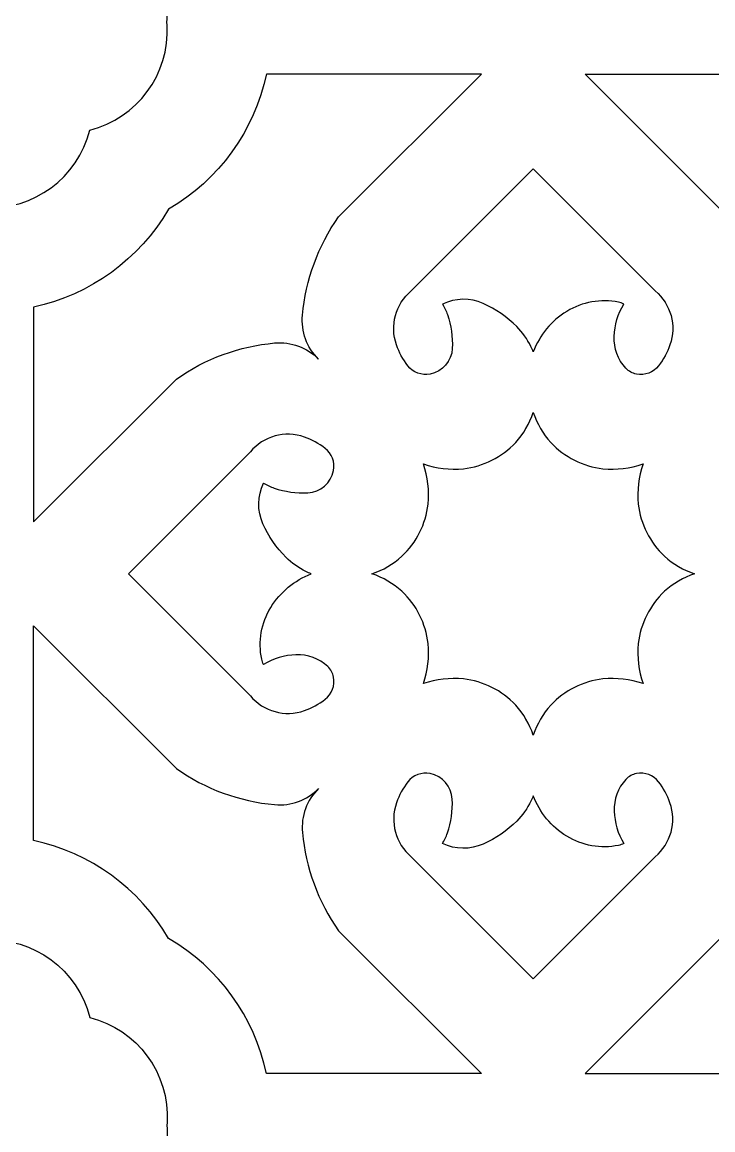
# Model space of a CAD drawing. Header units: centimetres. Extents: x -9.8 to 9.6, y -11.6 to 9.6.
# Drawn here: x -7.66 to -4.36, y -6.28 to -0.98 of the extents above; entities that cross this region are included whole.
import ezdxf

# ---------------------------------------------------------------- set-up
doc = ezdxf.new("R2010")
doc.units = ezdxf.units.CM
doc.header["$MEASUREMENT"] = 0
doc.layers.add('layer 1', color=7, linetype='Continuous')

msp = doc.modelspace()

# ---------------------------------------------------------------- linework, layer by layer
at = {"layer": 'layer 1', "color": 242}
for points, knots in [([(-9.79663, 9.61059), (-9.79663, 9.61059), (-0.63194, 9.61059), (-0.63194, 9.61059), (-0.63194, 9.61059), (-0.63194, 9.61059), (-0.63194, -11.57178), (-0.63194, -11.57178), (-0.63194, -11.57178), (-0.63194, -11.57178), (-9.79663, -11.57178), (-9.79663, -11.57178), (-9.79663, -11.57178), (-9.79663, -11.57178), (-9.79663, 9.61059), (-9.79663, 9.61059)], [0, 0, 0, 0, 0.2, 0.2, 0.2, 0.2, 0.4, 0.4, 0.4, 0.4, 0.6, 0.6, 0.6, 0.6, 1, 1, 1, 1]), ([(-7.86611, -1.86749), (-8.10038, -1.88014), (-8.31091, -1.72476), (-8.36836, -1.49731), (-8.36836, -1.49731), (-8.59587, -1.44009), (-8.75102, -1.22937), (-8.73855, -0.99506), (-8.73855, -0.99506), (-8.73855, -0.99506), (-8.73772, -0.98057), (-8.73772, -0.98057), (-8.73772, -0.98057), (-8.73772, -0.98057), (-8.73855, -0.96613), (-8.73855, -0.96613), (-8.73855, -0.96613), (-8.75125, -0.73186), (-8.59587, -0.52128), (-8.36836, -0.46388), (-8.36836, -0.46388), (-8.31114, -0.23633), (-8.10043, -0.08123), (-7.86611, -0.09369), (-7.86611, -0.09369), (-7.86611, -0.09369), (-7.85163, -0.09452), (-7.85163, -0.09452), (-7.85163, -0.09452), (-7.85163, -0.09452), (-7.83714, -0.09369), (-7.83714, -0.09369), (-7.83714, -0.09369), (-7.60287, -0.08104), (-7.39234, -0.23642), (-7.33493, -0.46388), (-7.33493, -0.46388), (-7.10743, -0.5211), (-6.95228, -0.73182), (-6.9647, -0.96608), (-6.9647, -0.96608), (-6.9647, -0.96608), (-6.96557, -0.98057), (-6.96557, -0.98057), (-6.96557, -0.98057), (-6.96557, -0.98057), (-6.9647, -0.99506), (-6.9647, -0.99506), (-6.9647, -0.99506), (-6.9521, -1.22932), (-7.10748, -1.43986), (-7.33493, -1.49731), (-7.33493, -1.49731), (-7.39216, -1.72481), (-7.60287, -1.87996), (-7.83714, -1.86749), (-7.83714, -1.86749), (-7.83714, -1.86749), (-7.85163, -1.86667), (-7.85163, -1.86667), (-7.85163, -1.86667), (-7.85163, -1.86667), (-7.86611, -1.86749), (-7.86611, -1.86749)], [0, 0, 0, 0, 0.0588235, 0.0588235, 0.0588235, 0.0588235, 0.1176471, 0.1176471, 0.1176471, 0.1176471, 0.1764706, 0.1764706, 0.1764706, 0.1764706, 0.2352941, 0.2352941, 0.2352941, 0.2352941, 0.2941176, 0.2941176, 0.2941176, 0.2941176, 0.3529412, 0.3529412, 0.3529412, 0.3529412, 0.4117647, 0.4117647, 0.4117647, 0.4117647, 0.4705882, 0.4705882, 0.4705882, 0.4705882, 0.5294118, 0.5294118, 0.5294118, 0.5294118, 0.5882353, 0.5882353, 0.5882353, 0.5882353, 0.6470588, 0.6470588, 0.6470588, 0.6470588, 0.7058824, 0.7058824, 0.7058824, 0.7058824, 0.7647059, 0.7647059, 0.7647059, 0.7647059, 0.8235294, 0.8235294, 0.8235294, 0.8235294, 0.8823529, 0.8823529, 0.8823529, 0.8823529, 1, 1, 1, 1]), ([(-6.92068, -2.68699), (-6.92068, -2.68699), (-7.60361, -3.36991), (-7.60361, -3.36991), (-7.60361, -3.36991), (-7.60361, -3.36991), (-7.60361, -2.34283), (-7.60361, -2.34283), (-7.60361, -2.34283), (-7.33194, -2.28442), (-7.09759, -2.11455), (-6.95766, -1.87453), (-6.95766, -1.87453), (-6.71769, -1.73456), (-6.54773, -1.50025), (-6.48941, -1.22863), (-6.48941, -1.22863), (-6.48941, -1.22863), (-5.46233, -1.22863), (-5.46233, -1.22863), (-5.46233, -1.22863), (-5.46233, -1.22863), (-6.14525, -1.91156), (-6.14525, -1.91156), (-6.14525, -1.91156), (-6.24295, -2.05043), (-6.30247, -2.21248), (-6.31784, -2.38156), (-6.31784, -2.38156), (-6.32492, -2.45953), (-6.29668, -2.53653), (-6.24084, -2.5914), (-6.24084, -2.5914), (-6.29571, -2.53552), (-6.37271, -2.50723), (-6.45068, -2.51436), (-6.45068, -2.51436), (-6.61981, -2.52977), (-6.78181, -2.58929), (-6.92068, -2.68699)], [0, 0, 0, 0, 0.0909091, 0.0909091, 0.0909091, 0.0909091, 0.1818182, 0.1818182, 0.1818182, 0.1818182, 0.2727273, 0.2727273, 0.2727273, 0.2727273, 0.3636364, 0.3636364, 0.3636364, 0.3636364, 0.4545455, 0.4545455, 0.4545455, 0.4545455, 0.5454545, 0.5454545, 0.5454545, 0.5454545, 0.6363636, 0.6363636, 0.6363636, 0.6363636, 0.7272727, 0.7272727, 0.7272727, 0.7272727, 0.8181818, 0.8181818, 0.8181818, 0.8181818, 1, 1, 1, 1]), ([(-4.28337, -1.91156), (-4.18567, -2.05038), (-4.12615, -2.21252), (-4.11078, -2.38156), (-4.11078, -2.38156), (-4.1037, -2.45948), (-4.13199, -2.53653), (-4.18778, -2.5914), (-4.18778, -2.5914), (-4.13295, -2.53556), (-4.05586, -2.50732), (-3.97794, -2.5144), (-3.97794, -2.5144), (-3.8089, -2.52977), (-3.64681, -2.58933), (-3.50794, -2.68699), (-3.50794, -2.68699), (-3.50794, -2.68699), (-2.82501, -3.36991), (-2.82501, -3.36991), (-2.82501, -3.36991), (-2.82501, -3.36991), (-2.82501, -2.34283), (-2.82501, -2.34283), (-2.82501, -2.34283), (-3.09654, -2.28451), (-3.33108, -2.11436), (-3.47096, -1.87444), (-3.47096, -1.87444), (-3.71088, -1.73465), (-3.88089, -1.50011), (-3.93921, -1.22863), (-3.93921, -1.22863), (-3.93921, -1.22863), (-4.96625, -1.22863), (-4.96625, -1.22863), (-4.96625, -1.22863), (-4.96625, -1.22863), (-4.28337, -1.91156), (-4.28337, -1.91156)], [0, 0, 0, 0, 0.0909091, 0.0909091, 0.0909091, 0.0909091, 0.1818182, 0.1818182, 0.1818182, 0.1818182, 0.2727273, 0.2727273, 0.2727273, 0.2727273, 0.3636364, 0.3636364, 0.3636364, 0.3636364, 0.4545455, 0.4545455, 0.4545455, 0.4545455, 0.5454545, 0.5454545, 0.5454545, 0.5454545, 0.6363636, 0.6363636, 0.6363636, 0.6363636, 0.7272727, 0.7272727, 0.7272727, 0.7272727, 0.8181818, 0.8181818, 0.8181818, 0.8181818, 1, 1, 1, 1]), ([(-5.79765, -2.26556), (-5.87267, -2.32848), (-5.90078, -2.43129), (-5.86807, -2.5236), (-5.86807, -2.5236), (-5.85538, -2.55944), (-5.83712, -2.59306), (-5.81389, -2.62314), (-5.81389, -2.62314), (-5.78891, -2.65552), (-5.74788, -2.67098), (-5.70777, -2.66307), (-5.70777, -2.66307), (-5.64802, -2.65175), (-5.60391, -2.60088), (-5.60129, -2.54007), (-5.60129, -2.54007), (-5.59899, -2.48543), (-5.60676, -2.43083), (-5.62424, -2.37899), (-5.62424, -2.37899), (-5.63027, -2.36128), (-5.63813, -2.34426), (-5.64784, -2.32825), (-5.64784, -2.32825), (-5.58648, -2.29904), (-5.51536, -2.29817), (-5.45327, -2.32581), (-5.45327, -2.32581), (-5.39356, -2.35245), (-5.33919, -2.3898), (-5.29292, -2.43602), (-5.29292, -2.43602), (-5.26532, -2.46358), (-5.24255, -2.49555), (-5.22553, -2.53064), (-5.22553, -2.53064), (-5.22139, -2.53915), (-5.21767, -2.54784), (-5.21426, -2.55663), (-5.21426, -2.55663), (-5.18358, -2.47627), (-5.12719, -2.40829), (-5.05387, -2.36321), (-5.05387, -2.36321), (-4.97995, -2.31776), (-4.89145, -2.30217), (-4.8064, -2.31965), (-4.8064, -2.31965), (-4.79757, -2.32144), (-4.78892, -2.32434), (-4.78074, -2.32825), (-4.78074, -2.32825), (-4.80912, -2.37522), (-4.82512, -2.42862), (-4.82724, -2.48345), (-4.82724, -2.48345), (-4.82945, -2.53961), (-4.80916, -2.59426), (-4.77094, -2.63542), (-4.77094, -2.63542), (-4.7576, -2.64973), (-4.74003, -2.65943), (-4.7208, -2.66307), (-4.7208, -2.66307), (-4.68069, -2.67098), (-4.63962, -2.65552), (-4.61469, -2.62314), (-4.61469, -2.62314), (-4.5915, -2.59301), (-4.57324, -2.55944), (-4.56055, -2.5236), (-4.56055, -2.5236), (-4.52789, -2.43124), (-4.5559, -2.32844), (-4.63088, -2.26556), (-4.63088, -2.26556), (-4.63088, -2.26556), (-5.21426, -1.68217), (-5.21426, -1.68217), (-5.21426, -1.68217), (-5.21426, -1.68217), (-5.79765, -2.26556), (-5.79765, -2.26556)], [0, 0, 0, 0, 0.0454545, 0.0454545, 0.0454545, 0.0454545, 0.0909091, 0.0909091, 0.0909091, 0.0909091, 0.1363636, 0.1363636, 0.1363636, 0.1363636, 0.1818182, 0.1818182, 0.1818182, 0.1818182, 0.2272727, 0.2272727, 0.2272727, 0.2272727, 0.2727273, 0.2727273, 0.2727273, 0.2727273, 0.3181818, 0.3181818, 0.3181818, 0.3181818, 0.3636364, 0.3636364, 0.3636364, 0.3636364, 0.4090909, 0.4090909, 0.4090909, 0.4090909, 0.4545455, 0.4545455, 0.4545455, 0.4545455, 0.5, 0.5, 0.5, 0.5, 0.5454545, 0.5454545, 0.5454545, 0.5454545, 0.5909091, 0.5909091, 0.5909091, 0.5909091, 0.6363636, 0.6363636, 0.6363636, 0.6363636, 0.6818182, 0.6818182, 0.6818182, 0.6818182, 0.7272727, 0.7272727, 0.7272727, 0.7272727, 0.7727273, 0.7727273, 0.7727273, 0.7727273, 0.8181818, 0.8181818, 0.8181818, 0.8181818, 0.8636364, 0.8636364, 0.8636364, 0.8636364, 0.9090909, 0.9090909, 0.9090909, 0.9090909, 1, 1, 1, 1]), ([(-5.98537, -3.61798), (-5.93238, -3.63592), (-5.88353, -3.66439), (-5.84181, -3.70169), (-5.84181, -3.70169), (-5.77203, -3.76761), (-5.72778, -3.85615), (-5.71688, -3.95155), (-5.71688, -3.95155), (-5.71044, -4.01627), (-5.71812, -4.08163), (-5.73937, -4.14309), (-5.73937, -4.14309), (-5.67797, -4.12179), (-5.6126, -4.11411), (-5.54788, -4.12055), (-5.54788, -4.12055), (-5.45249, -4.13145), (-5.36394, -4.1757), (-5.29798, -4.24548), (-5.29798, -4.24548), (-5.26072, -4.2872), (-5.23225, -4.33604), (-5.21426, -4.38903), (-5.21426, -4.38903), (-5.19632, -4.33604), (-5.16781, -4.2872), (-5.13055, -4.24548), (-5.13055, -4.24548), (-5.06463, -4.1757), (-4.97609, -4.13145), (-4.88069, -4.12055), (-4.88069, -4.12055), (-4.81597, -4.11411), (-4.75061, -4.12179), (-4.68916, -4.14309), (-4.68916, -4.14309), (-4.71045, -4.08163), (-4.71813, -4.01627), (-4.71169, -3.95155), (-4.71169, -3.95155), (-4.70079, -3.85615), (-4.6565, -3.76765), (-4.58681, -3.70169), (-4.58681, -3.70169), (-4.54509, -3.66439), (-4.49624, -3.63592), (-4.44325, -3.61798), (-4.44325, -3.61798), (-4.49624, -3.59999), (-4.54505, -3.57152), (-4.58681, -3.53422), (-4.58681, -3.53422), (-4.65654, -3.4683), (-4.70079, -3.37976), (-4.71169, -3.28436), (-4.71169, -3.28436), (-4.71813, -3.21964), (-4.71045, -3.15428), (-4.68916, -3.09282), (-4.68916, -3.09282), (-4.75061, -3.11407), (-4.81597, -3.1218), (-4.88069, -3.11536), (-4.88069, -3.11536), (-4.97609, -3.10446), (-5.06459, -3.06016), (-5.13055, -2.99039), (-5.13055, -2.99039), (-5.16785, -2.94867), (-5.19632, -2.89986), (-5.21426, -2.84687), (-5.21426, -2.84687), (-5.23225, -2.89986), (-5.26072, -2.94867), (-5.29798, -2.99039), (-5.29798, -2.99039), (-5.36394, -3.06016), (-5.45249, -3.10446), (-5.54788, -3.11536), (-5.54788, -3.11536), (-5.6126, -3.1218), (-5.67797, -3.11412), (-5.73937, -3.09282), (-5.73937, -3.09282), (-5.71812, -3.15428), (-5.71044, -3.21964), (-5.71688, -3.28436), (-5.71688, -3.28436), (-5.72773, -3.37976), (-5.77203, -3.4683), (-5.84181, -3.53422), (-5.84181, -3.53422), (-5.88353, -3.57152), (-5.93238, -3.59999), (-5.98537, -3.61798), (-5.98537, -3.61798), (-5.98537, -3.61798), (-5.98537, -3.61798), (-5.98537, -3.61798)], [0, 0, 0, 0, 0.0384615, 0.0384615, 0.0384615, 0.0384615, 0.0769231, 0.0769231, 0.0769231, 0.0769231, 0.1153846, 0.1153846, 0.1153846, 0.1153846, 0.1538462, 0.1538462, 0.1538462, 0.1538462, 0.1923077, 0.1923077, 0.1923077, 0.1923077, 0.2307692, 0.2307692, 0.2307692, 0.2307692, 0.2692308, 0.2692308, 0.2692308, 0.2692308, 0.3076923, 0.3076923, 0.3076923, 0.3076923, 0.3461538, 0.3461538, 0.3461538, 0.3461538, 0.3846154, 0.3846154, 0.3846154, 0.3846154, 0.4230769, 0.4230769, 0.4230769, 0.4230769, 0.4615385, 0.4615385, 0.4615385, 0.4615385, 0.5, 0.5, 0.5, 0.5, 0.5384615, 0.5384615, 0.5384615, 0.5384615, 0.5769231, 0.5769231, 0.5769231, 0.5769231, 0.6153846, 0.6153846, 0.6153846, 0.6153846, 0.6538462, 0.6538462, 0.6538462, 0.6538462, 0.6923077, 0.6923077, 0.6923077, 0.6923077, 0.7307692, 0.7307692, 0.7307692, 0.7307692, 0.7692308, 0.7692308, 0.7692308, 0.7692308, 0.8076923, 0.8076923, 0.8076923, 0.8076923, 0.8461538, 0.8461538, 0.8461538, 0.8461538, 0.8846154, 0.8846154, 0.8846154, 0.8846154, 0.9230769, 0.9230769, 0.9230769, 0.9230769, 1, 1, 1, 1]), ([(-6.56668, -4.20136), (-6.56668, -4.20136), (-7.15007, -3.61798), (-7.15007, -3.61798), (-7.15007, -3.61798), (-7.15007, -3.61798), (-6.56668, -3.03454), (-6.56668, -3.03454), (-6.56668, -3.03454), (-6.50381, -2.95957), (-6.40091, -2.93151), (-6.30864, -2.96412), (-6.30864, -2.96412), (-6.27281, -2.97682), (-6.23918, -2.99512), (-6.20905, -3.01835), (-6.20905, -3.01835), (-6.17672, -3.04328), (-6.16126, -3.08441), (-6.16917, -3.12447), (-6.16917, -3.12447), (-6.1804, -3.18417), (-6.23145, -3.22829), (-6.29217, -3.23095), (-6.29217, -3.23095), (-6.34682, -3.23325), (-6.40141, -3.22548), (-6.45321, -3.20796), (-6.45321, -3.20796), (-6.47096, -3.20198), (-6.48798, -3.19406), (-6.50399, -3.1844), (-6.50399, -3.1844), (-6.53324, -3.24581), (-6.53412, -3.31688), (-6.50643, -3.37897), (-6.50643, -3.37897), (-6.47975, -3.43868), (-6.44244, -3.493), (-6.39622, -3.53928), (-6.39622, -3.53928), (-6.36866, -3.56692), (-6.3367, -3.58969), (-6.30155, -3.60671), (-6.30155, -3.60671), (-6.29309, -3.6108), (-6.2844, -3.61457), (-6.27557, -3.61798), (-6.27557, -3.61798), (-6.35588, -3.6488), (-6.42382, -3.70514), (-6.46889, -3.77842), (-6.46889, -3.77842), (-6.51438, -3.85238), (-6.53002, -3.94079), (-6.51259, -4.02584), (-6.51259, -4.02584), (-6.51075, -4.03471), (-6.5079, -4.04332), (-6.50399, -4.0515), (-6.50399, -4.0515), (-6.45703, -4.02312), (-6.40358, -4.00712), (-6.34875, -4.00495), (-6.34875, -4.00495), (-6.29263, -4.00279), (-6.23794, -4.02308), (-6.19682, -4.0613), (-6.19682, -4.0613), (-6.18247, -4.07464), (-6.17281, -4.09221), (-6.16917, -4.11148), (-6.16917, -4.11148), (-6.16126, -4.1515), (-6.17676, -4.19262), (-6.20905, -4.21756), (-6.20905, -4.21756), (-6.23918, -4.24078), (-6.27281, -4.25909), (-6.30864, -4.27174), (-6.30864, -4.27174), (-6.40086, -4.30444), (-6.50376, -4.27629), (-6.56668, -4.20136)], [0, 0, 0, 0, 0.0454545, 0.0454545, 0.0454545, 0.0454545, 0.0909091, 0.0909091, 0.0909091, 0.0909091, 0.1363636, 0.1363636, 0.1363636, 0.1363636, 0.1818182, 0.1818182, 0.1818182, 0.1818182, 0.2272727, 0.2272727, 0.2272727, 0.2272727, 0.2727273, 0.2727273, 0.2727273, 0.2727273, 0.3181818, 0.3181818, 0.3181818, 0.3181818, 0.3636364, 0.3636364, 0.3636364, 0.3636364, 0.4090909, 0.4090909, 0.4090909, 0.4090909, 0.4545455, 0.4545455, 0.4545455, 0.4545455, 0.5, 0.5, 0.5, 0.5, 0.5454545, 0.5454545, 0.5454545, 0.5454545, 0.5909091, 0.5909091, 0.5909091, 0.5909091, 0.6363636, 0.6363636, 0.6363636, 0.6363636, 0.6818182, 0.6818182, 0.6818182, 0.6818182, 0.7272727, 0.7272727, 0.7272727, 0.7272727, 0.7727273, 0.7727273, 0.7727273, 0.7727273, 0.8181818, 0.8181818, 0.8181818, 0.8181818, 0.8636364, 0.8636364, 0.8636364, 0.8636364, 0.9090909, 0.9090909, 0.9090909, 0.9090909, 1, 1, 1, 1]), ([(-6.48941, -6.00727), (-6.48941, -6.00727), (-5.46233, -6.00727), (-5.46233, -6.00727), (-5.46233, -6.00727), (-5.46233, -6.00727), (-6.14525, -5.32435), (-6.14525, -5.32435), (-6.14525, -5.32435), (-6.24291, -5.18553), (-6.30243, -5.02343), (-6.31788, -4.85439), (-6.31788, -4.85439), (-6.32501, -4.77643), (-6.29668, -4.69938), (-6.24084, -4.64455), (-6.24084, -4.64455), (-6.29567, -4.70035), (-6.37271, -4.72859), (-6.45063, -4.7215), (-6.45063, -4.7215), (-6.61972, -4.70614), (-6.78181, -4.64662), (-6.92068, -4.54892), (-6.92068, -4.54892), (-6.92068, -4.54892), (-7.60361, -3.866), (-7.60361, -3.866), (-7.60361, -3.866), (-7.60361, -3.866), (-7.60361, -4.89308), (-7.60361, -4.89308), (-7.60361, -4.89308), (-7.33208, -4.9514), (-7.09754, -5.1215), (-6.95766, -5.36138), (-6.95766, -5.36138), (-6.71779, -5.50121), (-6.54778, -5.7358), (-6.48941, -6.00727), (-6.48941, -6.00727), (-6.48941, -6.00727), (-6.48941, -6.00727), (-6.48941, -6.00727)], [0, 0, 0, 0, 0.0833333, 0.0833333, 0.0833333, 0.0833333, 0.1666667, 0.1666667, 0.1666667, 0.1666667, 0.25, 0.25, 0.25, 0.25, 0.3333333, 0.3333333, 0.3333333, 0.3333333, 0.4166667, 0.4166667, 0.4166667, 0.4166667, 0.5, 0.5, 0.5, 0.5, 0.5833333, 0.5833333, 0.5833333, 0.5833333, 0.6666667, 0.6666667, 0.6666667, 0.6666667, 0.75, 0.75, 0.75, 0.75, 0.8333333, 0.8333333, 0.8333333, 0.8333333, 1, 1, 1, 1]), ([(-3.93921, -6.00727), (-3.93921, -6.00727), (-4.96625, -6.00727), (-4.96625, -6.00727), (-4.96625, -6.00727), (-4.96625, -6.00727), (-4.28337, -5.32435), (-4.28337, -5.32435), (-4.28337, -5.32435), (-4.18567, -5.18548), (-4.12615, -5.02348), (-4.11078, -4.85435), (-4.11078, -4.85435), (-4.1037, -4.77638), (-4.1319, -4.69938), (-4.18778, -4.64455), (-4.18778, -4.64455), (-4.13286, -4.7003), (-4.05595, -4.72854), (-3.97803, -4.72146), (-3.97803, -4.72146), (-3.8089, -4.70614), (-3.64685, -4.64667), (-3.50794, -4.54892), (-3.50794, -4.54892), (-3.50794, -4.54892), (-2.82501, -3.866), (-2.82501, -3.866), (-2.82501, -3.866), (-2.82501, -3.866), (-2.82501, -4.89308), (-2.82501, -4.89308), (-2.82501, -4.89308), (-3.09668, -4.95149), (-3.33108, -5.12136), (-3.47096, -5.36142), (-3.47096, -5.36142), (-3.71097, -5.50139), (-3.88089, -5.73566), (-3.93921, -6.00727)], [0, 0, 0, 0, 0.0909091, 0.0909091, 0.0909091, 0.0909091, 0.1818182, 0.1818182, 0.1818182, 0.1818182, 0.2727273, 0.2727273, 0.2727273, 0.2727273, 0.3636364, 0.3636364, 0.3636364, 0.3636364, 0.4545455, 0.4545455, 0.4545455, 0.4545455, 0.5454545, 0.5454545, 0.5454545, 0.5454545, 0.6363636, 0.6363636, 0.6363636, 0.6363636, 0.7272727, 0.7272727, 0.7272727, 0.7272727, 0.8181818, 0.8181818, 0.8181818, 0.8181818, 1, 1, 1, 1]), ([(-5.79765, -4.97035), (-5.87267, -4.90752), (-5.90069, -4.80458), (-5.86807, -4.7123), (-5.86807, -4.7123), (-5.85538, -4.67647), (-5.83712, -4.64285), (-5.81389, -4.61272), (-5.81389, -4.61272), (-5.78896, -4.58038), (-5.74784, -4.56493), (-5.70777, -4.57279), (-5.70777, -4.57279), (-5.64807, -4.58411), (-5.60396, -4.63512), (-5.60133, -4.69584), (-5.60133, -4.69584), (-5.59899, -4.75048), (-5.60676, -4.80508), (-5.62424, -4.85692), (-5.62424, -4.85692), (-5.63027, -4.87463), (-5.63813, -4.89165), (-5.64784, -4.90766), (-5.64784, -4.90766), (-5.58643, -4.93691), (-5.51536, -4.93783), (-5.45327, -4.91009), (-5.45327, -4.91009), (-5.39356, -4.88346), (-5.33924, -4.84611), (-5.29292, -4.79993), (-5.29292, -4.79993), (-5.26532, -4.77233), (-5.24255, -4.74036), (-5.22553, -4.70527), (-5.22553, -4.70527), (-5.22139, -4.69676), (-5.21767, -4.68806), (-5.21426, -4.67928), (-5.21426, -4.67928), (-5.18349, -4.75959), (-5.12714, -4.82753), (-5.05387, -4.87265), (-5.05387, -4.87265), (-4.97991, -4.91814), (-4.89145, -4.93374), (-4.80645, -4.91626), (-4.80645, -4.91626), (-4.79757, -4.91446), (-4.78892, -4.91157), (-4.78074, -4.90766), (-4.78074, -4.90766), (-4.80912, -4.86069), (-4.82508, -4.80729), (-4.82724, -4.75246), (-4.82724, -4.75246), (-4.82945, -4.69634), (-4.80916, -4.64161), (-4.77094, -4.60048), (-4.77094, -4.60048), (-4.7576, -4.58618), (-4.74003, -4.57647), (-4.7208, -4.57279), (-4.7208, -4.57279), (-4.68074, -4.56493), (-4.63962, -4.58043), (-4.61469, -4.61272), (-4.61469, -4.61272), (-4.5915, -4.64285), (-4.57324, -4.67647), (-4.56055, -4.7123), (-4.56055, -4.7123), (-4.52784, -4.80453), (-4.55599, -4.90747), (-4.63088, -4.97035), (-4.63088, -4.97035), (-4.63088, -4.97035), (-5.21426, -5.55374), (-5.21426, -5.55374), (-5.21426, -5.55374), (-5.21426, -5.55374), (-5.79765, -4.97035), (-5.79765, -4.97035)], [0, 0, 0, 0, 0.0454545, 0.0454545, 0.0454545, 0.0454545, 0.0909091, 0.0909091, 0.0909091, 0.0909091, 0.1363636, 0.1363636, 0.1363636, 0.1363636, 0.1818182, 0.1818182, 0.1818182, 0.1818182, 0.2272727, 0.2272727, 0.2272727, 0.2272727, 0.2727273, 0.2727273, 0.2727273, 0.2727273, 0.3181818, 0.3181818, 0.3181818, 0.3181818, 0.3636364, 0.3636364, 0.3636364, 0.3636364, 0.4090909, 0.4090909, 0.4090909, 0.4090909, 0.4545455, 0.4545455, 0.4545455, 0.4545455, 0.5, 0.5, 0.5, 0.5, 0.5454545, 0.5454545, 0.5454545, 0.5454545, 0.5909091, 0.5909091, 0.5909091, 0.5909091, 0.6363636, 0.6363636, 0.6363636, 0.6363636, 0.6818182, 0.6818182, 0.6818182, 0.6818182, 0.7272727, 0.7272727, 0.7272727, 0.7272727, 0.7727273, 0.7727273, 0.7727273, 0.7727273, 0.8181818, 0.8181818, 0.8181818, 0.8181818, 0.8636364, 0.8636364, 0.8636364, 0.8636364, 0.9090909, 0.9090909, 0.9090909, 0.9090909, 1, 1, 1, 1]), ([(-7.86611, -5.36837), (-8.10066, -5.35595), (-8.31105, -5.51082), (-8.36836, -5.7386), (-8.36836, -5.7386), (-8.59605, -5.7961), (-8.7512, -6.00631), (-8.73855, -6.2408), (-8.73855, -6.2408), (-8.73855, -6.2408), (-8.73772, -6.25534), (-8.73772, -6.25534), (-8.73772, -6.25534), (-8.73772, -6.25534), (-8.73855, -6.26978), (-8.73855, -6.26978), (-8.73855, -6.26978), (-8.75106, -6.50432), (-8.59614, -6.71476), (-8.36836, -6.77203), (-8.36836, -6.77203), (-8.31086, -6.99972), (-8.10066, -7.15491), (-7.86611, -7.14222), (-7.86611, -7.14222), (-7.86611, -7.14222), (-7.85163, -7.14139), (-7.85163, -7.14139), (-7.85163, -7.14139), (-7.85163, -7.14139), (-7.83714, -7.14222), (-7.83714, -7.14222), (-7.83714, -7.14222), (-7.60264, -7.15468), (-7.3922, -6.99976), (-7.33493, -6.77203), (-7.33493, -6.77203), (-7.1072, -6.71453), (-6.95205, -6.50432), (-6.9647, -6.26983), (-6.9647, -6.26983), (-6.9647, -6.26983), (-6.96557, -6.25534), (-6.96557, -6.25534), (-6.96557, -6.25534), (-6.96557, -6.25534), (-6.9647, -6.2408), (-6.9647, -6.2408), (-6.9647, -6.2408), (-6.95228, -6.00631), (-7.10715, -5.79591), (-7.33493, -5.7386), (-7.33493, -5.7386), (-7.39243, -5.51091), (-7.60264, -5.35572), (-7.83714, -5.36841), (-7.83714, -5.36841), (-7.83714, -5.36841), (-7.85163, -5.36924), (-7.85163, -5.36924), (-7.85163, -5.36924), (-7.85163, -5.36924), (-7.86611, -5.36837), (-7.86611, -5.36837)], [0, 0, 0, 0, 0.0588235, 0.0588235, 0.0588235, 0.0588235, 0.1176471, 0.1176471, 0.1176471, 0.1176471, 0.1764706, 0.1764706, 0.1764706, 0.1764706, 0.2352941, 0.2352941, 0.2352941, 0.2352941, 0.2941176, 0.2941176, 0.2941176, 0.2941176, 0.3529412, 0.3529412, 0.3529412, 0.3529412, 0.4117647, 0.4117647, 0.4117647, 0.4117647, 0.4705882, 0.4705882, 0.4705882, 0.4705882, 0.5294118, 0.5294118, 0.5294118, 0.5294118, 0.5882353, 0.5882353, 0.5882353, 0.5882353, 0.6470588, 0.6470588, 0.6470588, 0.6470588, 0.7058824, 0.7058824, 0.7058824, 0.7058824, 0.7647059, 0.7647059, 0.7647059, 0.7647059, 0.8235294, 0.8235294, 0.8235294, 0.8235294, 0.8823529, 0.8823529, 0.8823529, 0.8823529, 1, 1, 1, 1])]:
    msp.add_open_spline(points, degree=3, knots=knots, dxfattribs=at)
at = {"layer": 'layer 1', "lineweight": 9}
for points, knots in [([(-9.79663, 9.61059), (-9.79663, 9.61059), (-0.63194, 9.61059), (-0.63194, 9.61059), (-0.63194, 9.61059), (-0.63194, 9.61059), (-0.63194, -11.57178), (-0.63194, -11.57178), (-0.63194, -11.57178), (-0.63194, -11.57178), (-9.79663, -11.57178), (-9.79663, -11.57178), (-9.79663, -11.57178), (-9.79663, -11.57178), (-9.79663, 9.61059), (-9.79663, 9.61059)], [0, 0, 0, 0, 0.2, 0.2, 0.2, 0.2, 0.4, 0.4, 0.4, 0.4, 0.6, 0.6, 0.6, 0.6, 1, 1, 1, 1]), ([(-7.86611, -1.86749), (-8.10038, -1.88014), (-8.31091, -1.72476), (-8.36836, -1.49731), (-8.36836, -1.49731), (-8.59587, -1.44009), (-8.75102, -1.22937), (-8.73855, -0.99506), (-8.73855, -0.99506), (-8.73855, -0.99506), (-8.73772, -0.98057), (-8.73772, -0.98057), (-8.73772, -0.98057), (-8.73772, -0.98057), (-8.73855, -0.96613), (-8.73855, -0.96613), (-8.73855, -0.96613), (-8.75125, -0.73186), (-8.59587, -0.52128), (-8.36836, -0.46388), (-8.36836, -0.46388), (-8.31114, -0.23633), (-8.10043, -0.08123), (-7.86611, -0.09369), (-7.86611, -0.09369), (-7.86611, -0.09369), (-7.85163, -0.09452), (-7.85163, -0.09452), (-7.85163, -0.09452), (-7.85163, -0.09452), (-7.83714, -0.09369), (-7.83714, -0.09369), (-7.83714, -0.09369), (-7.60287, -0.08104), (-7.39234, -0.23642), (-7.33493, -0.46388), (-7.33493, -0.46388), (-7.10743, -0.5211), (-6.95228, -0.73182), (-6.9647, -0.96608), (-6.9647, -0.96608), (-6.9647, -0.96608), (-6.96557, -0.98057), (-6.96557, -0.98057), (-6.96557, -0.98057), (-6.96557, -0.98057), (-6.9647, -0.99506), (-6.9647, -0.99506), (-6.9647, -0.99506), (-6.9521, -1.22932), (-7.10748, -1.43986), (-7.33493, -1.49731), (-7.33493, -1.49731), (-7.39216, -1.72481), (-7.60287, -1.87996), (-7.83714, -1.86749), (-7.83714, -1.86749), (-7.83714, -1.86749), (-7.85163, -1.86667), (-7.85163, -1.86667), (-7.85163, -1.86667), (-7.85163, -1.86667), (-7.86611, -1.86749), (-7.86611, -1.86749)], [0, 0, 0, 0, 0.0588235, 0.0588235, 0.0588235, 0.0588235, 0.1176471, 0.1176471, 0.1176471, 0.1176471, 0.1764706, 0.1764706, 0.1764706, 0.1764706, 0.2352941, 0.2352941, 0.2352941, 0.2352941, 0.2941176, 0.2941176, 0.2941176, 0.2941176, 0.3529412, 0.3529412, 0.3529412, 0.3529412, 0.4117647, 0.4117647, 0.4117647, 0.4117647, 0.4705882, 0.4705882, 0.4705882, 0.4705882, 0.5294118, 0.5294118, 0.5294118, 0.5294118, 0.5882353, 0.5882353, 0.5882353, 0.5882353, 0.6470588, 0.6470588, 0.6470588, 0.6470588, 0.7058824, 0.7058824, 0.7058824, 0.7058824, 0.7647059, 0.7647059, 0.7647059, 0.7647059, 0.8235294, 0.8235294, 0.8235294, 0.8235294, 0.8823529, 0.8823529, 0.8823529, 0.8823529, 1, 1, 1, 1]), ([(-6.92068, -2.68699), (-6.92068, -2.68699), (-7.60361, -3.36991), (-7.60361, -3.36991), (-7.60361, -3.36991), (-7.60361, -3.36991), (-7.60361, -2.34283), (-7.60361, -2.34283), (-7.60361, -2.34283), (-7.33194, -2.28442), (-7.09759, -2.11455), (-6.95766, -1.87453), (-6.95766, -1.87453), (-6.71769, -1.73456), (-6.54773, -1.50025), (-6.48941, -1.22863), (-6.48941, -1.22863), (-6.48941, -1.22863), (-5.46233, -1.22863), (-5.46233, -1.22863), (-5.46233, -1.22863), (-5.46233, -1.22863), (-6.14525, -1.91156), (-6.14525, -1.91156), (-6.14525, -1.91156), (-6.24295, -2.05043), (-6.30247, -2.21248), (-6.31784, -2.38156), (-6.31784, -2.38156), (-6.32492, -2.45953), (-6.29668, -2.53653), (-6.24084, -2.5914), (-6.24084, -2.5914), (-6.29571, -2.53552), (-6.37271, -2.50723), (-6.45068, -2.51436), (-6.45068, -2.51436), (-6.61981, -2.52977), (-6.78181, -2.58929), (-6.92068, -2.68699)], [0, 0, 0, 0, 0.0909091, 0.0909091, 0.0909091, 0.0909091, 0.1818182, 0.1818182, 0.1818182, 0.1818182, 0.2727273, 0.2727273, 0.2727273, 0.2727273, 0.3636364, 0.3636364, 0.3636364, 0.3636364, 0.4545455, 0.4545455, 0.4545455, 0.4545455, 0.5454545, 0.5454545, 0.5454545, 0.5454545, 0.6363636, 0.6363636, 0.6363636, 0.6363636, 0.7272727, 0.7272727, 0.7272727, 0.7272727, 0.8181818, 0.8181818, 0.8181818, 0.8181818, 1, 1, 1, 1]), ([(-4.28337, -1.91156), (-4.18567, -2.05038), (-4.12615, -2.21252), (-4.11078, -2.38156), (-4.11078, -2.38156), (-4.1037, -2.45948), (-4.13199, -2.53653), (-4.18778, -2.5914), (-4.18778, -2.5914), (-4.13295, -2.53556), (-4.05586, -2.50732), (-3.97794, -2.5144), (-3.97794, -2.5144), (-3.8089, -2.52977), (-3.64681, -2.58933), (-3.50794, -2.68699), (-3.50794, -2.68699), (-3.50794, -2.68699), (-2.82501, -3.36991), (-2.82501, -3.36991), (-2.82501, -3.36991), (-2.82501, -3.36991), (-2.82501, -2.34283), (-2.82501, -2.34283), (-2.82501, -2.34283), (-3.09654, -2.28451), (-3.33108, -2.11436), (-3.47096, -1.87444), (-3.47096, -1.87444), (-3.71088, -1.73465), (-3.88089, -1.50011), (-3.93921, -1.22863), (-3.93921, -1.22863), (-3.93921, -1.22863), (-4.96625, -1.22863), (-4.96625, -1.22863), (-4.96625, -1.22863), (-4.96625, -1.22863), (-4.28337, -1.91156), (-4.28337, -1.91156)], [0, 0, 0, 0, 0.0909091, 0.0909091, 0.0909091, 0.0909091, 0.1818182, 0.1818182, 0.1818182, 0.1818182, 0.2727273, 0.2727273, 0.2727273, 0.2727273, 0.3636364, 0.3636364, 0.3636364, 0.3636364, 0.4545455, 0.4545455, 0.4545455, 0.4545455, 0.5454545, 0.5454545, 0.5454545, 0.5454545, 0.6363636, 0.6363636, 0.6363636, 0.6363636, 0.7272727, 0.7272727, 0.7272727, 0.7272727, 0.8181818, 0.8181818, 0.8181818, 0.8181818, 1, 1, 1, 1]), ([(-5.79765, -2.26556), (-5.87267, -2.32848), (-5.90078, -2.43129), (-5.86807, -2.5236), (-5.86807, -2.5236), (-5.85538, -2.55944), (-5.83712, -2.59306), (-5.81389, -2.62314), (-5.81389, -2.62314), (-5.78891, -2.65552), (-5.74788, -2.67098), (-5.70777, -2.66307), (-5.70777, -2.66307), (-5.64802, -2.65175), (-5.60391, -2.60088), (-5.60129, -2.54007), (-5.60129, -2.54007), (-5.59899, -2.48543), (-5.60676, -2.43083), (-5.62424, -2.37899), (-5.62424, -2.37899), (-5.63027, -2.36128), (-5.63813, -2.34426), (-5.64784, -2.32825), (-5.64784, -2.32825), (-5.58648, -2.29904), (-5.51536, -2.29817), (-5.45327, -2.32581), (-5.45327, -2.32581), (-5.39356, -2.35245), (-5.33919, -2.3898), (-5.29292, -2.43602), (-5.29292, -2.43602), (-5.26532, -2.46358), (-5.24255, -2.49555), (-5.22553, -2.53064), (-5.22553, -2.53064), (-5.22139, -2.53915), (-5.21767, -2.54784), (-5.21426, -2.55663), (-5.21426, -2.55663), (-5.18358, -2.47627), (-5.12719, -2.40829), (-5.05387, -2.36321), (-5.05387, -2.36321), (-4.97995, -2.31776), (-4.89145, -2.30217), (-4.8064, -2.31965), (-4.8064, -2.31965), (-4.79757, -2.32144), (-4.78892, -2.32434), (-4.78074, -2.32825), (-4.78074, -2.32825), (-4.80912, -2.37522), (-4.82512, -2.42862), (-4.82724, -2.48345), (-4.82724, -2.48345), (-4.82945, -2.53961), (-4.80916, -2.59426), (-4.77094, -2.63542), (-4.77094, -2.63542), (-4.7576, -2.64973), (-4.74003, -2.65943), (-4.7208, -2.66307), (-4.7208, -2.66307), (-4.68069, -2.67098), (-4.63962, -2.65552), (-4.61469, -2.62314), (-4.61469, -2.62314), (-4.5915, -2.59301), (-4.57324, -2.55944), (-4.56055, -2.5236), (-4.56055, -2.5236), (-4.52789, -2.43124), (-4.5559, -2.32844), (-4.63088, -2.26556), (-4.63088, -2.26556), (-4.63088, -2.26556), (-5.21426, -1.68217), (-5.21426, -1.68217), (-5.21426, -1.68217), (-5.21426, -1.68217), (-5.79765, -2.26556), (-5.79765, -2.26556)], [0, 0, 0, 0, 0.0454545, 0.0454545, 0.0454545, 0.0454545, 0.0909091, 0.0909091, 0.0909091, 0.0909091, 0.1363636, 0.1363636, 0.1363636, 0.1363636, 0.1818182, 0.1818182, 0.1818182, 0.1818182, 0.2272727, 0.2272727, 0.2272727, 0.2272727, 0.2727273, 0.2727273, 0.2727273, 0.2727273, 0.3181818, 0.3181818, 0.3181818, 0.3181818, 0.3636364, 0.3636364, 0.3636364, 0.3636364, 0.4090909, 0.4090909, 0.4090909, 0.4090909, 0.4545455, 0.4545455, 0.4545455, 0.4545455, 0.5, 0.5, 0.5, 0.5, 0.5454545, 0.5454545, 0.5454545, 0.5454545, 0.5909091, 0.5909091, 0.5909091, 0.5909091, 0.6363636, 0.6363636, 0.6363636, 0.6363636, 0.6818182, 0.6818182, 0.6818182, 0.6818182, 0.7272727, 0.7272727, 0.7272727, 0.7272727, 0.7727273, 0.7727273, 0.7727273, 0.7727273, 0.8181818, 0.8181818, 0.8181818, 0.8181818, 0.8636364, 0.8636364, 0.8636364, 0.8636364, 0.9090909, 0.9090909, 0.9090909, 0.9090909, 1, 1, 1, 1]), ([(-5.98537, -3.61798), (-5.93238, -3.63592), (-5.88353, -3.66439), (-5.84181, -3.70169), (-5.84181, -3.70169), (-5.77203, -3.76761), (-5.72778, -3.85615), (-5.71688, -3.95155), (-5.71688, -3.95155), (-5.71044, -4.01627), (-5.71812, -4.08163), (-5.73937, -4.14309), (-5.73937, -4.14309), (-5.67797, -4.12179), (-5.6126, -4.11411), (-5.54788, -4.12055), (-5.54788, -4.12055), (-5.45249, -4.13145), (-5.36394, -4.1757), (-5.29798, -4.24548), (-5.29798, -4.24548), (-5.26072, -4.2872), (-5.23225, -4.33604), (-5.21426, -4.38903), (-5.21426, -4.38903), (-5.19632, -4.33604), (-5.16781, -4.2872), (-5.13055, -4.24548), (-5.13055, -4.24548), (-5.06463, -4.1757), (-4.97609, -4.13145), (-4.88069, -4.12055), (-4.88069, -4.12055), (-4.81597, -4.11411), (-4.75061, -4.12179), (-4.68916, -4.14309), (-4.68916, -4.14309), (-4.71045, -4.08163), (-4.71813, -4.01627), (-4.71169, -3.95155), (-4.71169, -3.95155), (-4.70079, -3.85615), (-4.6565, -3.76765), (-4.58681, -3.70169), (-4.58681, -3.70169), (-4.54509, -3.66439), (-4.49624, -3.63592), (-4.44325, -3.61798), (-4.44325, -3.61798), (-4.49624, -3.59999), (-4.54505, -3.57152), (-4.58681, -3.53422), (-4.58681, -3.53422), (-4.65654, -3.4683), (-4.70079, -3.37976), (-4.71169, -3.28436), (-4.71169, -3.28436), (-4.71813, -3.21964), (-4.71045, -3.15428), (-4.68916, -3.09282), (-4.68916, -3.09282), (-4.75061, -3.11407), (-4.81597, -3.1218), (-4.88069, -3.11536), (-4.88069, -3.11536), (-4.97609, -3.10446), (-5.06459, -3.06016), (-5.13055, -2.99039), (-5.13055, -2.99039), (-5.16785, -2.94867), (-5.19632, -2.89986), (-5.21426, -2.84687), (-5.21426, -2.84687), (-5.23225, -2.89986), (-5.26072, -2.94867), (-5.29798, -2.99039), (-5.29798, -2.99039), (-5.36394, -3.06016), (-5.45249, -3.10446), (-5.54788, -3.11536), (-5.54788, -3.11536), (-5.6126, -3.1218), (-5.67797, -3.11412), (-5.73937, -3.09282), (-5.73937, -3.09282), (-5.71812, -3.15428), (-5.71044, -3.21964), (-5.71688, -3.28436), (-5.71688, -3.28436), (-5.72773, -3.37976), (-5.77203, -3.4683), (-5.84181, -3.53422), (-5.84181, -3.53422), (-5.88353, -3.57152), (-5.93238, -3.59999), (-5.98537, -3.61798)], [0, 0, 0, 0, 0.04, 0.04, 0.04, 0.04, 0.08, 0.08, 0.08, 0.08, 0.12, 0.12, 0.12, 0.12, 0.16, 0.16, 0.16, 0.16, 0.2, 0.2, 0.2, 0.2, 0.24, 0.24, 0.24, 0.24, 0.28, 0.28, 0.28, 0.28, 0.32, 0.32, 0.32, 0.32, 0.36, 0.36, 0.36, 0.36, 0.4, 0.4, 0.4, 0.4, 0.44, 0.44, 0.44, 0.44, 0.48, 0.48, 0.48, 0.48, 0.52, 0.52, 0.52, 0.52, 0.56, 0.56, 0.56, 0.56, 0.6, 0.6, 0.6, 0.6, 0.64, 0.64, 0.64, 0.64, 0.68, 0.68, 0.68, 0.68, 0.72, 0.72, 0.72, 0.72, 0.76, 0.76, 0.76, 0.76, 0.8, 0.8, 0.8, 0.8, 0.84, 0.84, 0.84, 0.84, 0.88, 0.88, 0.88, 0.88, 0.92, 0.92, 0.92, 0.92, 1, 1, 1, 1]), ([(-6.56668, -4.20136), (-6.56668, -4.20136), (-7.15007, -3.61798), (-7.15007, -3.61798), (-7.15007, -3.61798), (-7.15007, -3.61798), (-6.56668, -3.03454), (-6.56668, -3.03454), (-6.56668, -3.03454), (-6.50381, -2.95957), (-6.40091, -2.93151), (-6.30864, -2.96412), (-6.30864, -2.96412), (-6.27281, -2.97682), (-6.23918, -2.99512), (-6.20905, -3.01835), (-6.20905, -3.01835), (-6.17672, -3.04328), (-6.16126, -3.08441), (-6.16917, -3.12447), (-6.16917, -3.12447), (-6.1804, -3.18417), (-6.23145, -3.22829), (-6.29217, -3.23095), (-6.29217, -3.23095), (-6.34682, -3.23325), (-6.40141, -3.22548), (-6.45321, -3.20796), (-6.45321, -3.20796), (-6.47096, -3.20198), (-6.48798, -3.19406), (-6.50399, -3.1844), (-6.50399, -3.1844), (-6.53324, -3.24581), (-6.53412, -3.31688), (-6.50643, -3.37897), (-6.50643, -3.37897), (-6.47975, -3.43868), (-6.44244, -3.493), (-6.39622, -3.53928), (-6.39622, -3.53928), (-6.36866, -3.56692), (-6.3367, -3.58969), (-6.30155, -3.60671), (-6.30155, -3.60671), (-6.29309, -3.6108), (-6.2844, -3.61457), (-6.27557, -3.61798), (-6.27557, -3.61798), (-6.35588, -3.6488), (-6.42382, -3.70514), (-6.46889, -3.77842), (-6.46889, -3.77842), (-6.51438, -3.85238), (-6.53002, -3.94079), (-6.51259, -4.02584), (-6.51259, -4.02584), (-6.51075, -4.03471), (-6.5079, -4.04332), (-6.50399, -4.0515), (-6.50399, -4.0515), (-6.45703, -4.02312), (-6.40358, -4.00712), (-6.34875, -4.00495), (-6.34875, -4.00495), (-6.29263, -4.00279), (-6.23794, -4.02308), (-6.19682, -4.0613), (-6.19682, -4.0613), (-6.18247, -4.07464), (-6.17281, -4.09221), (-6.16917, -4.11148), (-6.16917, -4.11148), (-6.16126, -4.1515), (-6.17676, -4.19262), (-6.20905, -4.21756), (-6.20905, -4.21756), (-6.23918, -4.24078), (-6.27281, -4.25909), (-6.30864, -4.27174), (-6.30864, -4.27174), (-6.40086, -4.30444), (-6.50376, -4.27629), (-6.56668, -4.20136)], [0, 0, 0, 0, 0.0454545, 0.0454545, 0.0454545, 0.0454545, 0.0909091, 0.0909091, 0.0909091, 0.0909091, 0.1363636, 0.1363636, 0.1363636, 0.1363636, 0.1818182, 0.1818182, 0.1818182, 0.1818182, 0.2272727, 0.2272727, 0.2272727, 0.2272727, 0.2727273, 0.2727273, 0.2727273, 0.2727273, 0.3181818, 0.3181818, 0.3181818, 0.3181818, 0.3636364, 0.3636364, 0.3636364, 0.3636364, 0.4090909, 0.4090909, 0.4090909, 0.4090909, 0.4545455, 0.4545455, 0.4545455, 0.4545455, 0.5, 0.5, 0.5, 0.5, 0.5454545, 0.5454545, 0.5454545, 0.5454545, 0.5909091, 0.5909091, 0.5909091, 0.5909091, 0.6363636, 0.6363636, 0.6363636, 0.6363636, 0.6818182, 0.6818182, 0.6818182, 0.6818182, 0.7272727, 0.7272727, 0.7272727, 0.7272727, 0.7727273, 0.7727273, 0.7727273, 0.7727273, 0.8181818, 0.8181818, 0.8181818, 0.8181818, 0.8636364, 0.8636364, 0.8636364, 0.8636364, 0.9090909, 0.9090909, 0.9090909, 0.9090909, 1, 1, 1, 1]), ([(-6.48941, -6.00727), (-6.48941, -6.00727), (-5.46233, -6.00727), (-5.46233, -6.00727), (-5.46233, -6.00727), (-5.46233, -6.00727), (-6.14525, -5.32435), (-6.14525, -5.32435), (-6.14525, -5.32435), (-6.24291, -5.18553), (-6.30243, -5.02343), (-6.31788, -4.85439), (-6.31788, -4.85439), (-6.32501, -4.77643), (-6.29668, -4.69938), (-6.24084, -4.64455), (-6.24084, -4.64455), (-6.29567, -4.70035), (-6.37271, -4.72859), (-6.45063, -4.7215), (-6.45063, -4.7215), (-6.61972, -4.70614), (-6.78181, -4.64662), (-6.92068, -4.54892), (-6.92068, -4.54892), (-6.92068, -4.54892), (-7.60361, -3.866), (-7.60361, -3.866), (-7.60361, -3.866), (-7.60361, -3.866), (-7.60361, -4.89308), (-7.60361, -4.89308), (-7.60361, -4.89308), (-7.33208, -4.9514), (-7.09754, -5.1215), (-6.95766, -5.36138), (-6.95766, -5.36138), (-6.71779, -5.50121), (-6.54778, -5.7358), (-6.48941, -6.00727)], [0, 0, 0, 0, 0.0909091, 0.0909091, 0.0909091, 0.0909091, 0.1818182, 0.1818182, 0.1818182, 0.1818182, 0.2727273, 0.2727273, 0.2727273, 0.2727273, 0.3636364, 0.3636364, 0.3636364, 0.3636364, 0.4545455, 0.4545455, 0.4545455, 0.4545455, 0.5454545, 0.5454545, 0.5454545, 0.5454545, 0.6363636, 0.6363636, 0.6363636, 0.6363636, 0.7272727, 0.7272727, 0.7272727, 0.7272727, 0.8181818, 0.8181818, 0.8181818, 0.8181818, 1, 1, 1, 1]), ([(-3.93921, -6.00727), (-3.93921, -6.00727), (-4.96625, -6.00727), (-4.96625, -6.00727), (-4.96625, -6.00727), (-4.96625, -6.00727), (-4.28337, -5.32435), (-4.28337, -5.32435), (-4.28337, -5.32435), (-4.18567, -5.18548), (-4.12615, -5.02348), (-4.11078, -4.85435), (-4.11078, -4.85435), (-4.1037, -4.77638), (-4.1319, -4.69938), (-4.18778, -4.64455), (-4.18778, -4.64455), (-4.13286, -4.7003), (-4.05595, -4.72854), (-3.97803, -4.72146), (-3.97803, -4.72146), (-3.8089, -4.70614), (-3.64685, -4.64667), (-3.50794, -4.54892), (-3.50794, -4.54892), (-3.50794, -4.54892), (-2.82501, -3.866), (-2.82501, -3.866), (-2.82501, -3.866), (-2.82501, -3.866), (-2.82501, -4.89308), (-2.82501, -4.89308), (-2.82501, -4.89308), (-3.09668, -4.95149), (-3.33108, -5.12136), (-3.47096, -5.36142), (-3.47096, -5.36142), (-3.71097, -5.50139), (-3.88089, -5.73566), (-3.93921, -6.00727)], [0, 0, 0, 0, 0.0909091, 0.0909091, 0.0909091, 0.0909091, 0.1818182, 0.1818182, 0.1818182, 0.1818182, 0.2727273, 0.2727273, 0.2727273, 0.2727273, 0.3636364, 0.3636364, 0.3636364, 0.3636364, 0.4545455, 0.4545455, 0.4545455, 0.4545455, 0.5454545, 0.5454545, 0.5454545, 0.5454545, 0.6363636, 0.6363636, 0.6363636, 0.6363636, 0.7272727, 0.7272727, 0.7272727, 0.7272727, 0.8181818, 0.8181818, 0.8181818, 0.8181818, 1, 1, 1, 1]), ([(-5.79765, -4.97035), (-5.87267, -4.90752), (-5.90069, -4.80458), (-5.86807, -4.7123), (-5.86807, -4.7123), (-5.85538, -4.67647), (-5.83712, -4.64285), (-5.81389, -4.61272), (-5.81389, -4.61272), (-5.78896, -4.58038), (-5.74784, -4.56493), (-5.70777, -4.57279), (-5.70777, -4.57279), (-5.64807, -4.58411), (-5.60396, -4.63512), (-5.60133, -4.69584), (-5.60133, -4.69584), (-5.59899, -4.75048), (-5.60676, -4.80508), (-5.62424, -4.85692), (-5.62424, -4.85692), (-5.63027, -4.87463), (-5.63813, -4.89165), (-5.64784, -4.90766), (-5.64784, -4.90766), (-5.58643, -4.93691), (-5.51536, -4.93783), (-5.45327, -4.91009), (-5.45327, -4.91009), (-5.39356, -4.88346), (-5.33924, -4.84611), (-5.29292, -4.79993), (-5.29292, -4.79993), (-5.26532, -4.77233), (-5.24255, -4.74036), (-5.22553, -4.70527), (-5.22553, -4.70527), (-5.22139, -4.69676), (-5.21767, -4.68806), (-5.21426, -4.67928), (-5.21426, -4.67928), (-5.18349, -4.75959), (-5.12714, -4.82753), (-5.05387, -4.87265), (-5.05387, -4.87265), (-4.97991, -4.91814), (-4.89145, -4.93374), (-4.80645, -4.91626), (-4.80645, -4.91626), (-4.79757, -4.91446), (-4.78892, -4.91157), (-4.78074, -4.90766), (-4.78074, -4.90766), (-4.80912, -4.86069), (-4.82508, -4.80729), (-4.82724, -4.75246), (-4.82724, -4.75246), (-4.82945, -4.69634), (-4.80916, -4.64161), (-4.77094, -4.60048), (-4.77094, -4.60048), (-4.7576, -4.58618), (-4.74003, -4.57647), (-4.7208, -4.57279), (-4.7208, -4.57279), (-4.68074, -4.56493), (-4.63962, -4.58043), (-4.61469, -4.61272), (-4.61469, -4.61272), (-4.5915, -4.64285), (-4.57324, -4.67647), (-4.56055, -4.7123), (-4.56055, -4.7123), (-4.52784, -4.80453), (-4.55599, -4.90747), (-4.63088, -4.97035), (-4.63088, -4.97035), (-4.63088, -4.97035), (-5.21426, -5.55374), (-5.21426, -5.55374), (-5.21426, -5.55374), (-5.21426, -5.55374), (-5.79765, -4.97035), (-5.79765, -4.97035)], [0, 0, 0, 0, 0.0454545, 0.0454545, 0.0454545, 0.0454545, 0.0909091, 0.0909091, 0.0909091, 0.0909091, 0.1363636, 0.1363636, 0.1363636, 0.1363636, 0.1818182, 0.1818182, 0.1818182, 0.1818182, 0.2272727, 0.2272727, 0.2272727, 0.2272727, 0.2727273, 0.2727273, 0.2727273, 0.2727273, 0.3181818, 0.3181818, 0.3181818, 0.3181818, 0.3636364, 0.3636364, 0.3636364, 0.3636364, 0.4090909, 0.4090909, 0.4090909, 0.4090909, 0.4545455, 0.4545455, 0.4545455, 0.4545455, 0.5, 0.5, 0.5, 0.5, 0.5454545, 0.5454545, 0.5454545, 0.5454545, 0.5909091, 0.5909091, 0.5909091, 0.5909091, 0.6363636, 0.6363636, 0.6363636, 0.6363636, 0.6818182, 0.6818182, 0.6818182, 0.6818182, 0.7272727, 0.7272727, 0.7272727, 0.7272727, 0.7727273, 0.7727273, 0.7727273, 0.7727273, 0.8181818, 0.8181818, 0.8181818, 0.8181818, 0.8636364, 0.8636364, 0.8636364, 0.8636364, 0.9090909, 0.9090909, 0.9090909, 0.9090909, 1, 1, 1, 1]), ([(-7.86611, -5.36837), (-8.10066, -5.35595), (-8.31105, -5.51082), (-8.36836, -5.7386), (-8.36836, -5.7386), (-8.59605, -5.7961), (-8.7512, -6.00631), (-8.73855, -6.2408), (-8.73855, -6.2408), (-8.73855, -6.2408), (-8.73772, -6.25534), (-8.73772, -6.25534), (-8.73772, -6.25534), (-8.73772, -6.25534), (-8.73855, -6.26978), (-8.73855, -6.26978), (-8.73855, -6.26978), (-8.75106, -6.50432), (-8.59614, -6.71476), (-8.36836, -6.77203), (-8.36836, -6.77203), (-8.31086, -6.99972), (-8.10066, -7.15491), (-7.86611, -7.14222), (-7.86611, -7.14222), (-7.86611, -7.14222), (-7.85163, -7.14139), (-7.85163, -7.14139), (-7.85163, -7.14139), (-7.85163, -7.14139), (-7.83714, -7.14222), (-7.83714, -7.14222), (-7.83714, -7.14222), (-7.60264, -7.15468), (-7.3922, -6.99976), (-7.33493, -6.77203), (-7.33493, -6.77203), (-7.1072, -6.71453), (-6.95205, -6.50432), (-6.9647, -6.26983), (-6.9647, -6.26983), (-6.9647, -6.26983), (-6.96557, -6.25534), (-6.96557, -6.25534), (-6.96557, -6.25534), (-6.96557, -6.25534), (-6.9647, -6.2408), (-6.9647, -6.2408), (-6.9647, -6.2408), (-6.95228, -6.00631), (-7.10715, -5.79591), (-7.33493, -5.7386), (-7.33493, -5.7386), (-7.39243, -5.51091), (-7.60264, -5.35572), (-7.83714, -5.36841), (-7.83714, -5.36841), (-7.83714, -5.36841), (-7.85163, -5.36924), (-7.85163, -5.36924), (-7.85163, -5.36924), (-7.85163, -5.36924), (-7.86611, -5.36837), (-7.86611, -5.36837)], [0, 0, 0, 0, 0.0588235, 0.0588235, 0.0588235, 0.0588235, 0.1176471, 0.1176471, 0.1176471, 0.1176471, 0.1764706, 0.1764706, 0.1764706, 0.1764706, 0.2352941, 0.2352941, 0.2352941, 0.2352941, 0.2941176, 0.2941176, 0.2941176, 0.2941176, 0.3529412, 0.3529412, 0.3529412, 0.3529412, 0.4117647, 0.4117647, 0.4117647, 0.4117647, 0.4705882, 0.4705882, 0.4705882, 0.4705882, 0.5294118, 0.5294118, 0.5294118, 0.5294118, 0.5882353, 0.5882353, 0.5882353, 0.5882353, 0.6470588, 0.6470588, 0.6470588, 0.6470588, 0.7058824, 0.7058824, 0.7058824, 0.7058824, 0.7647059, 0.7647059, 0.7647059, 0.7647059, 0.8235294, 0.8235294, 0.8235294, 0.8235294, 0.8823529, 0.8823529, 0.8823529, 0.8823529, 1, 1, 1, 1])]:
    msp.add_open_spline(points, degree=3, knots=knots, dxfattribs=at)

doc.saveas('drawing.dxf')
